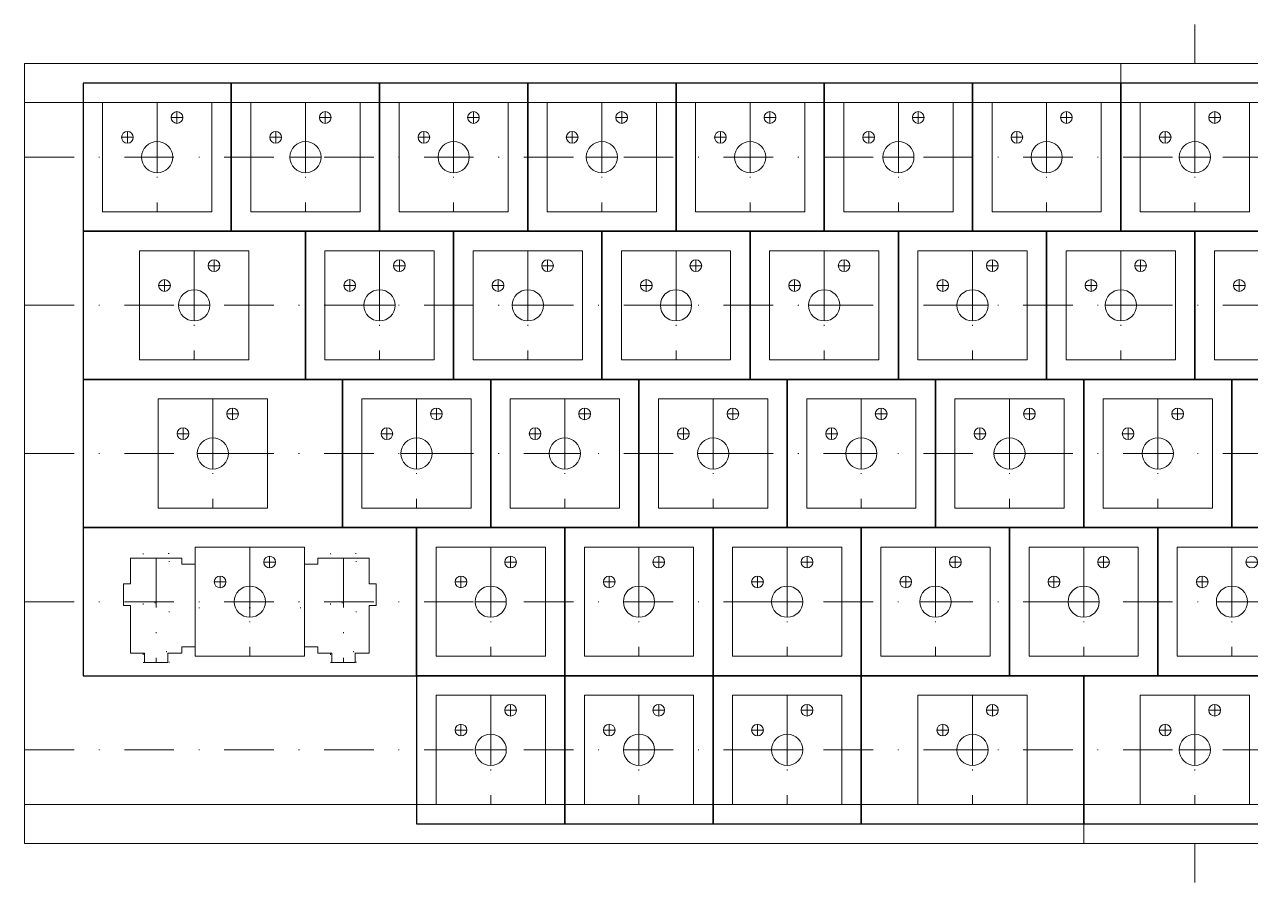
# Model space of a CAD drawing. Header units: millimetres. Extents: x 0 to 300, y -105 to 5.
# Drawn here: x 0 to 157.1, y -105 to 5 of the extents above; entities that cross this region are included whole.
import ezdxf

# ---------------------------------------------------------------- set-up
doc = ezdxf.new("R2010")
doc.units = ezdxf.units.MM
doc.linetypes.add('DASHDOT2', pattern=[12.7, 6.35, -3.175, 0, -3.175])
doc.linetypes.add('DOT', pattern=[6.35, 0, -6.35])
doc.layers.get('0').update_dxf_attribs({"linetype": 'CONTINUOUS', "lineweight": 25, "true_color": 0xffffff})
for name, color, linetype, lineweight, true_color in [('board_left', 7, 'CONTINUOUS', 13, 0xffffff), ('board_right', 7, 'CONTINUOUS', 13, 0x000000), ('keycap', 2, 'CONTINUOUS', 25, 0xffff00), ('stabilizer_cherry', 7, 'CONTINUOUS', 13, 0x000000), ('stabilizer_costar', 7, 'DOT', 5, 0x000000), ('work', 7, 'CONTINUOUS', 13, 0x000000)]:
    doc.layers.add(name, color=color, linetype=linetype, lineweight=lineweight, true_color=true_color)

msp = doc.modelspace()

# ---------------------------------------------------------------- linework, layer by layer
at = {"lineweight": 13}
for p, q in [((300, 0), (0, 0)), ((0, 0), (0, -100)), ((140.5, -12), (140.5, 0)), ((10, -5), (10, -19)), ((24, -5), (10, -5)), ((24, -19), (24, -5)), ((43, -5), (29, -5)), ((29, -5), (29, -19)), ((43, -19), (43, -5)), ((62, -5), (48, -5)), ((48, -5), (48, -19)), ((62, -19), (62, -5)), ((81, -5), (67, -5)), ((67, -5), (67, -19)), ((81, -19), (81, -5)), ((100, -5), (86, -5)), ((86, -5), (86, -19)), ((100, -19), (100, -5)), ((119, -5), (105, -5)), ((105, -5), (105, -19)), ((119, -19), (119, -5)), ((138, -5), (124, -5)), ((124, -5), (124, -19)), ((138, -19), (138, -5)), ((157, -5), (143, -5)), ((143, -5), (143, -19)), ((157, -19), (157, -5)), ((0, -31), (0, -12)), ((140.5, -12), (140.5, -21.5)), ((10, -19), (24, -19)), ((29, -19), (43, -19)), ((48, -19), (62, -19)), ((67, -19), (81, -19)), ((86, -19), (100, -19)), ((105, -19), (119, -19)), ((124, -19), (138, -19)), ((143, -19), (157, -19)), ((131, -21.5), (140.5, -21.5)), ((131, -21.5), (131, -31)), ((28.75, -24), (14.75, -24)), ((14.75, -24), (14.75, -38)), ((28.75, -38), (28.75, -24)), ((38.5, -24), (38.5, -38)), ((52.5, -24), (38.5, -24)), ((52.5, -38), (52.5, -24)), ((71.5, -24), (57.5, -24)), ((57.5, -24), (57.5, -38)), ((71.5, -38), (71.5, -24)), ((90.5, -24), (76.5, -24)), ((76.5, -24), (76.5, -38)), ((90.5, -38), (90.5, -24)), ((109.5, -24), (95.5, -24)), ((95.5, -24), (95.5, -38)), ((109.5, -38), (109.5, -24)), ((128.5, -24), (114.5, -24)), ((114.5, -24), (114.5, -38)), ((128.5, -38), (128.5, -24)), ((147.5, -24), (133.5, -24)), ((133.5, -24), (133.5, -38)), ((147.5, -38), (147.5, -24)), ((166.5, -24), (152.5, -24)), ((152.5, -24), (152.5, -38)), ((0, -50), (0, -31)), ((131, -31), (131, -40.5)), ((14.75, -38), (28.75, -38)), ((38.5, -38), (52.5, -38)), ((57.5, -38), (71.5, -38)), ((76.5, -38), (90.5, -38)), ((95.5, -38), (109.5, -38)), ((114.5, -38), (128.5, -38)), ((133.5, -38), (147.5, -38)), ((152.5, -38), (166.5, -38)), ((131, -40.5), (135.75, -40.5)), ((135.75, -40.5), (135.75, -50)), ((17.125, -43), (17.125, -57)), ((31.125, -43), (17.125, -43)), ((31.125, -57), (31.125, -43)), ((57.25, -43), (43.25, -43)), ((43.25, -43), (43.25, -57)), ((57.25, -57), (57.25, -43)), ((76.25, -43), (62.25, -43)), ((62.25, -43), (62.25, -57)), ((76.25, -57), (76.25, -43)), ((95.25, -43), (81.25, -43)), ((81.25, -43), (81.25, -57)), ((95.25, -57), (95.25, -43)), ((114.25, -43), (100.25, -43)), ((100.25, -43), (100.25, -57)), ((114.25, -57), (114.25, -43)), ((133.25, -43), (119.25, -43)), ((119.25, -43), (119.25, -57)), ((133.25, -57), (133.25, -43)), ((152.25, -43), (138.25, -43)), ((138.25, -43), (138.25, -57)), ((152.25, -57), (152.25, -43)), ((0, -50), (0, -69)), ((135.75, -50), (135.75, -59.5)), ((17.125, -57), (31.125, -57)), ((43.25, -57), (57.25, -57)), ((62.25, -57), (76.25, -57)), ((81.25, -57), (95.25, -57)), ((100.25, -57), (114.25, -57)), ((119.25, -57), (133.25, -57)), ((138.25, -57), (152.25, -57)), ((135.75, -59.5), (145.25, -59.5)), ((145.25, -59.5), (145.25, -69)), ((21.875, -62), (21.875, -76)), ((35.875, -62), (21.875, -62)), ((35.875, -76), (35.875, -62)), ((66.75, -62), (52.75, -62)), ((52.75, -62), (52.75, -76)), ((66.75, -76), (66.75, -62)), ((85.75, -62), (71.75, -62)), ((71.75, -62), (71.75, -76)), ((85.75, -76), (85.75, -62)), ((104.75, -62), (90.75, -62)), ((90.75, -62), (90.75, -76)), ((104.75, -76), (104.75, -62)), ((123.75, -62), (109.75, -62)), ((109.75, -62), (109.75, -76)), ((123.75, -76), (123.75, -62)), ((142.75, -62), (128.75, -62)), ((128.75, -62), (128.75, -76)), ((142.75, -76), (142.75, -62)), ((161.75, -62), (147.75, -62)), ((147.75, -62), (147.75, -76)), ((0, -69), (0, -88)), ((145.25, -69), (145.25, -78.5)), ((21.875, -76), (35.875, -76)), ((52.75, -76), (66.75, -76)), ((71.75, -76), (85.75, -76)), ((90.75, -76), (104.75, -76)), ((109.75, -76), (123.75, -76)), ((128.75, -76), (142.75, -76)), ((147.75, -76), (161.75, -76)), ((135.75, -78.5), (145.25, -78.5)), ((135.75, -88), (135.75, -78.5)), ((66.75, -81), (52.75, -81)), ((52.75, -81), (52.75, -95)), ((66.75, -95), (66.75, -81)), ((85.75, -81), (71.75, -81)), ((71.75, -81), (71.75, -95)), ((85.75, -95), (85.75, -81)), ((90.75, -81), (90.75, -95)), ((104.75, -81), (90.75, -81)), ((104.75, -95), (104.75, -81)), ((114.5, -81), (114.5, -95)), ((128.5, -81), (114.5, -81)), ((128.5, -95), (128.5, -81)), ((157, -81), (143, -81)), ((143, -81), (143, -95)), ((157, -95), (157, -81)), ((135.75, -88), (135.75, -100)), ((52.75, -95), (66.75, -95)), ((71.75, -95), (85.75, -95)), ((90.75, -95), (104.75, -95)), ((114.5, -95), (128.5, -95)), ((143, -95), (157, -95)), ((0, -100), (300, -100))]:
    msp.add_line(p, q, dxfattribs=at)
at = {"linetype": 'DASHDOT2', "lineweight": 13}
for p, q in [((17, -5), (17, -19)), ((36, -5), (36, -19)), ((55, -5), (55, -19)), ((74, -5), (74, -19)), ((93, -5), (93, -19)), ((112, -5), (112, -19)), ((131, -5), (131, -19)), ((150, -5), (150, -19)), ((0, -12), (300, -12)), ((21.75, -24), (21.75, -38)), ((45.5, -24), (45.5, -38)), ((64.5, -24), (64.5, -38)), ((83.5, -24), (83.5, -38)), ((102.5, -24), (102.5, -38)), ((121.5, -24), (121.5, -38)), ((140.5, -24), (140.5, -38)), ((0, -31), (300, -31)), ((24.125, -43), (24.125, -57)), ((50.25, -43), (50.25, -57)), ((69.25, -43), (69.25, -57)), ((88.25, -43), (88.25, -57)), ((107.25, -43), (107.25, -57)), ((126.25, -43), (126.25, -57)), ((145.25, -43), (145.25, -57)), ((0, -50), (300, -50)), ((28.875, -62), (28.875, -76)), ((59.75, -62), (59.75, -76)), ((78.75, -62), (78.75, -76)), ((97.75, -62), (97.75, -76)), ((116.75, -62), (116.75, -76)), ((135.75, -62), (135.75, -76)), ((154.75, -62), (154.75, -76)), ((0, -69), (300, -69)), ((59.75, -81), (59.75, -95)), ((78.75, -81), (78.75, -95)), ((97.75, -81), (97.75, -95)), ((121.5, -81), (121.5, -95)), ((150, -81), (150, -95)), ((0, -88), (300, -88))]:
    msp.add_line(p, q, dxfattribs=at)
at = {"layer": 'board_left'}
for p, q in [((0, 0), (140.5, 0)), ((0, -5), (0, 0)), ((140.5, 0), (140.5, -5)), ((140.5, -5), (0, -5)), ((0, -5), (0, -95)), ((24, -5), (10, -5)), ((10, -5), (10, -19)), ((19.54, -6.17), (19.54, -7.67)), ((24, -19), (24, -5)), ((43, -5), (29, -5)), ((29, -5), (29, -19)), ((38.54, -6.17), (38.54, -7.67)), ((43, -19), (43, -5)), ((62, -5), (48, -5)), ((48, -5), (48, -19)), ((57.54, -6.17), (57.54, -7.67)), ((62, -19), (62, -5)), ((81, -5), (67, -5)), ((67, -5), (67, -19)), ((76.54, -6.17), (76.54, -7.67)), ((81, -19), (81, -5)), ((100, -5), (86, -5)), ((86, -5), (86, -19)), ((95.54, -6.17), (95.54, -7.67)), ((100, -19), (100, -5)), ((119, -5), (105, -5)), ((105, -5), (105, -19)), ((114.54, -6.17), (114.54, -7.67)), ((119, -19), (119, -5)), ((138, -5), (124, -5)), ((124, -5), (124, -19)), ((133.54, -6.17), (133.54, -7.67)), ((138, -19), (138, -5)), ((140.5, -5), (140.5, -21.5)), ((18.79, -6.92), (20.29, -6.92)), ((37.79, -6.92), (39.29, -6.92)), ((56.79, -6.92), (58.29, -6.92)), ((75.79, -6.92), (77.29, -6.92)), ((94.79, -6.92), (96.29, -6.92)), ((113.79, -6.92), (115.29, -6.92)), ((132.79, -6.92), (134.29, -6.92)), ((13.19, -8.71), (13.19, -10.21)), ((32.19, -8.71), (32.19, -10.21)), ((51.19, -8.71), (51.19, -10.21)), ((70.19, -8.71), (70.19, -10.21)), ((89.19, -8.71), (89.19, -10.21)), ((108.19, -8.71), (108.19, -10.21)), ((127.19, -8.71), (127.19, -10.21)), ((12.44, -9.46), (13.94, -9.46)), ((17, -10), (17, -14)), ((31.44, -9.46), (32.94, -9.46)), ((36, -10), (36, -14)), ((50.44, -9.46), (51.94, -9.46)), ((55, -10), (55, -14)), ((69.44, -9.46), (70.94, -9.46)), ((74, -10), (74, -14)), ((88.44, -9.46), (89.94, -9.46)), ((93, -10), (93, -14)), ((107.44, -9.46), (108.94, -9.46)), ((112, -10), (112, -14)), ((126.44, -9.46), (127.94, -9.46)), ((131, -10), (131, -14)), ((15, -12), (19, -12)), ((34, -12), (38, -12)), ((53, -12), (57, -12)), ((72, -12), (76, -12)), ((91, -12), (95, -12)), ((110, -12), (114, -12)), ((129, -12), (133, -12)), ((10, -19), (24, -19)), ((29, -19), (43, -19)), ((48, -19), (62, -19)), ((67, -19), (81, -19)), ((86, -19), (100, -19)), ((105, -19), (119, -19)), ((124, -19), (138, -19)), ((140.5, -21.5), (131, -21.5)), ((131, -21.5), (131, -40.5)), ((28.75, -24), (14.75, -24)), ((14.75, -24), (14.75, -38)), ((28.75, -38), (28.75, -24)), ((52.5, -24), (38.5, -24)), ((38.5, -24), (38.5, -38)), ((52.5, -38), (52.5, -24)), ((71.5, -24), (57.5, -24)), ((57.5, -24), (57.5, -38)), ((71.5, -38), (71.5, -24)), ((90.5, -24), (76.5, -24)), ((76.5, -24), (76.5, -38)), ((90.5, -38), (90.5, -24)), ((109.5, -24), (95.5, -24)), ((95.5, -24), (95.5, -38)), ((109.5, -38), (109.5, -24)), ((128.5, -24), (114.5, -24)), ((114.5, -24), (114.5, -38)), ((128.5, -38), (128.5, -24)), ((23.54, -25.92), (25.04, -25.92)), ((24.29, -25.17), (24.29, -26.67)), ((47.29, -25.92), (48.79, -25.92)), ((48.04, -25.17), (48.04, -26.67)), ((66.29, -25.92), (67.79, -25.92)), ((67.04, -25.17), (67.04, -26.67)), ((85.29, -25.92), (86.79, -25.92)), ((86.04, -25.17), (86.04, -26.67)), ((104.29, -25.92), (105.79, -25.92)), ((105.04, -25.17), (105.04, -26.67)), ((123.29, -25.92), (124.79, -25.92)), ((124.04, -25.17), (124.04, -26.67)), ((17.94, -27.71), (17.94, -29.21)), ((41.69, -27.71), (41.69, -29.21)), ((60.69, -27.71), (60.69, -29.21)), ((79.69, -27.71), (79.69, -29.21)), ((98.69, -27.71), (98.69, -29.21)), ((117.69, -27.71), (117.69, -29.21)), ((17.19, -28.46), (18.69, -28.46)), ((21.75, -29), (21.75, -33)), ((40.94, -28.46), (42.44, -28.46)), ((45.5, -29), (45.5, -33)), ((59.94, -28.46), (61.44, -28.46)), ((64.5, -29), (64.5, -33)), ((78.94, -28.46), (80.44, -28.46)), ((83.5, -29), (83.5, -33)), ((97.94, -28.46), (99.44, -28.46)), ((102.5, -29), (102.5, -33)), ((116.94, -28.46), (118.44, -28.46)), ((121.5, -29), (121.5, -33)), ((19.75, -31), (23.75, -31)), ((43.5, -31), (47.5, -31)), ((62.5, -31), (66.5, -31)), ((81.5, -31), (85.5, -31)), ((100.5, -31), (104.5, -31)), ((119.5, -31), (123.5, -31)), ((14.75, -38), (28.75, -38)), ((38.5, -38), (52.5, -38)), ((57.5, -38), (71.5, -38)), ((76.5, -38), (90.5, -38)), ((95.5, -38), (109.5, -38)), ((114.5, -38), (128.5, -38)), ((131, -40.5), (135.75, -40.5)), ((135.75, -40.5), (135.75, -59.5)), ((31.125, -43), (17.125, -43)), ((17.125, -43), (17.125, -57)), ((31.125, -57), (31.125, -43)), ((57.25, -43), (43.25, -43)), ((43.25, -43), (43.25, -57)), ((57.25, -57), (57.25, -43)), ((76.25, -43), (62.25, -43)), ((62.25, -43), (62.25, -57)), ((76.25, -57), (76.25, -43)), ((95.25, -43), (81.25, -43)), ((81.25, -43), (81.25, -57)), ((95.25, -57), (95.25, -43)), ((114.25, -43), (100.25, -43)), ((100.25, -43), (100.25, -57)), ((114.25, -57), (114.25, -43)), ((133.25, -43), (119.25, -43)), ((119.25, -43), (119.25, -57)), ((133.25, -57), (133.25, -43)), ((17.125, -45.2), (17.125, -55.8)), ((25.915, -44.92), (27.415, -44.92)), ((26.665, -44.17), (26.665, -45.67)), ((31.125, -55.8), (31.125, -45.2)), ((52.04, -44.92), (53.54, -44.92)), ((52.79, -44.17), (52.79, -45.67)), ((71.04, -44.92), (72.54, -44.92)), ((71.79, -44.17), (71.79, -45.67)), ((90.04, -44.92), (91.54, -44.92)), ((90.79, -44.17), (90.79, -45.67)), ((109.04, -44.92), (110.54, -44.92)), ((109.79, -44.17), (109.79, -45.67)), ((128.04, -44.92), (129.54, -44.92)), ((128.79, -44.17), (128.79, -45.67)), ((20.315, -46.71), (20.315, -48.21)), ((46.44, -46.71), (46.44, -48.21)), ((65.44, -46.71), (65.44, -48.21)), ((84.44, -46.71), (84.44, -48.21)), ((103.44, -46.71), (103.44, -48.21)), ((122.44, -46.71), (122.44, -48.21)), ((19.565, -47.46), (21.065, -47.46)), ((24.125, -48), (24.125, -52)), ((45.69, -47.46), (47.19, -47.46)), ((50.25, -48), (50.25, -52)), ((64.69, -47.46), (66.19, -47.46)), ((69.25, -48), (69.25, -52)), ((83.69, -47.46), (85.19, -47.46)), ((88.25, -48), (88.25, -52)), ((102.69, -47.46), (104.19, -47.46)), ((107.25, -48), (107.25, -52)), ((121.69, -47.46), (123.19, -47.46)), ((126.25, -48), (126.25, -52)), ((22.125, -50), (26.125, -50)), ((48.25, -50), (52.25, -50)), ((67.25, -50), (71.25, -50)), ((86.25, -50), (90.25, -50)), ((105.25, -50), (109.25, -50)), ((124.25, -50), (128.25, -50)), ((17.125, -57), (31.125, -57)), ((43.25, -57), (57.25, -57)), ((62.25, -57), (76.25, -57)), ((81.25, -57), (95.25, -57)), ((100.25, -57), (114.25, -57)), ((119.25, -57), (133.25, -57)), ((135.75, -59.5), (145.25, -59.5)), ((145.25, -59.5), (145.25, -78.5)), ((35.875, -62), (21.875, -62)), ((21.875, -62), (21.875, -76)), ((35.875, -62), (35.875, -76)), ((66.75, -62), (52.75, -62)), ((52.75, -62), (52.75, -76)), ((66.75, -76), (66.75, -62)), ((85.75, -62), (71.75, -62)), ((71.75, -62), (71.75, -76)), ((85.75, -76), (85.75, -62)), ((104.75, -62), (90.75, -62)), ((90.75, -62), (90.75, -76)), ((104.75, -76), (104.75, -62)), ((123.75, -62), (109.75, -62)), ((109.75, -62), (109.75, -76)), ((123.75, -76), (123.75, -62)), ((142.75, -62), (128.75, -62)), ((128.75, -62), (128.75, -76)), ((142.75, -76), (142.75, -62)), ((13.575, -66.7), (13.575, -63.4)), ((13.575, -63.4), (20.175, -63.4)), ((20.175, -63.4), (20.175, -64.2)), ((20.175, -64.2), (21.875, -64.2)), ((21.875, -64.2), (21.875, -74.8)), ((30.665, -63.92), (32.165, -63.92)), ((31.415, -63.17), (31.415, -64.67)), ((35.875, -64.2), (35.875, -74.8)), ((37.575, -64.2), (35.875, -64.2)), ((44.175, -63.4), (37.575, -63.4)), ((37.575, -63.4), (37.575, -64.2)), ((44.175, -66.7), (44.175, -63.4)), ((61.54, -63.92), (63.04, -63.92)), ((62.29, -63.17), (62.29, -64.67)), ((80.54, -63.92), (82.04, -63.92)), ((81.29, -63.17), (81.29, -64.67)), ((99.54, -63.92), (101.04, -63.92)), ((100.29, -63.17), (100.29, -64.67)), ((118.54, -63.92), (120.04, -63.92)), ((119.29, -63.17), (119.29, -64.67)), ((137.54, -63.92), (139.04, -63.92)), ((138.29, -63.17), (138.29, -64.67)), ((25.065, -65.71), (25.065, -67.21)), ((55.94, -65.71), (55.94, -67.21)), ((74.94, -65.71), (74.94, -67.21)), ((93.94, -65.71), (93.94, -67.21)), ((112.94, -65.71), (112.94, -67.21)), ((131.94, -65.71), (131.94, -67.21)), ((12.675, -69.5), (12.675, -66.7)), ((12.675, -66.7), (13.575, -66.7)), ((24.315, -66.46), (25.815, -66.46)), ((28.875, -67), (28.875, -71)), ((45.075, -66.7), (44.175, -66.7)), ((45.075, -69.5), (45.075, -66.7)), ((55.19, -66.46), (56.69, -66.46)), ((59.75, -67), (59.75, -71)), ((74.19, -66.46), (75.69, -66.46)), ((78.75, -67), (78.75, -71)), ((93.19, -66.46), (94.69, -66.46)), ((97.75, -67), (97.75, -71)), ((112.19, -66.46), (113.69, -66.46)), ((116.75, -67), (116.75, -71)), ((131.19, -66.46), (132.69, -66.46)), ((135.75, -67), (135.75, -71)), ((26.875, -69), (30.875, -69)), ((57.75, -69), (61.75, -69)), ((76.75, -69), (80.75, -69)), ((95.75, -69), (99.75, -69)), ((114.75, -69), (118.75, -69)), ((133.75, -69), (137.75, -69)), ((13.575, -69.5), (12.675, -69.5)), ((13.575, -75.6), (13.575, -69.5)), ((44.175, -75.6), (44.175, -69.5)), ((44.175, -69.5), (45.075, -69.5)), ((21.875, -74.8), (20.175, -74.8)), ((20.175, -74.8), (20.175, -75.6)), ((35.875, -74.8), (37.575, -74.8)), ((37.575, -74.8), (37.575, -75.6)), ((15.375, -75.6), (13.575, -75.6)), ((15.375, -76.8), (15.375, -75.6)), ((18.375, -76.8), (15.375, -76.8)), ((20.175, -75.6), (18.375, -75.6)), ((18.375, -75.6), (18.375, -76.8)), ((21.875, -76), (35.875, -76)), ((37.575, -75.6), (39.375, -75.6)), ((39.375, -75.6), (39.375, -76.8)), ((39.375, -76.8), (42.375, -76.8)), ((42.375, -76.8), (42.375, -75.6)), ((42.375, -75.6), (44.175, -75.6)), ((52.75, -76), (66.75, -76)), ((71.75, -76), (85.75, -76)), ((90.75, -76), (104.75, -76)), ((109.75, -76), (123.75, -76)), ((128.75, -76), (142.75, -76)), ((145.25, -78.5), (135.75, -78.5)), ((135.75, -78.5), (135.75, -95)), ((66.75, -81), (52.75, -81)), ((52.75, -81), (52.75, -95)), ((66.75, -95), (66.75, -81)), ((85.75, -81), (71.75, -81)), ((71.75, -81), (71.75, -95)), ((85.75, -95), (85.75, -81)), ((104.75, -81), (90.75, -81)), ((90.75, -81), (90.75, -95)), ((104.75, -95), (104.75, -81)), ((128.5, -81), (114.5, -81)), ((114.5, -81), (114.5, -95)), ((128.5, -95), (128.5, -81)), ((61.54, -82.92), (63.04, -82.92)), ((62.29, -82.17), (62.29, -83.67)), ((80.54, -82.92), (82.04, -82.92)), ((81.29, -82.17), (81.29, -83.67)), ((99.54, -82.92), (101.04, -82.92)), ((100.29, -82.17), (100.29, -83.67)), ((123.29, -82.92), (124.79, -82.92)), ((124.04, -82.17), (124.04, -83.67)), ((55.94, -84.71), (55.94, -86.21)), ((74.94, -84.71), (74.94, -86.21)), ((93.94, -84.71), (93.94, -86.21)), ((117.69, -84.71), (117.69, -86.21)), ((55.19, -85.46), (56.69, -85.46)), ((59.75, -86), (59.75, -90)), ((74.19, -85.46), (75.69, -85.46)), ((78.75, -86), (78.75, -90)), ((93.19, -85.46), (94.69, -85.46)), ((97.75, -86), (97.75, -90)), ((116.94, -85.46), (118.44, -85.46)), ((121.5, -86), (121.5, -90)), ((57.75, -88), (61.75, -88)), ((76.75, -88), (80.75, -88)), ((95.75, -88), (99.75, -88)), ((119.5, -88), (123.5, -88)), ((0, -95), (0, -100)), ((135.75, -95), (0, -95)), ((52.75, -95), (66.75, -95)), ((71.75, -95), (85.75, -95)), ((90.75, -95), (104.75, -95)), ((114.5, -95), (128.5, -95)), ((135.75, -100), (135.75, -95)), ((0, -100), (135.75, -100))]:
    msp.add_line(p, q, dxfattribs=at)
for centre, radius in [((19.54, -6.92), 0.75), ((38.54, -6.92), 0.75), ((57.54, -6.92), 0.75), ((76.54, -6.92), 0.75), ((95.54, -6.92), 0.75), ((114.54, -6.92), 0.75), ((133.54, -6.92), 0.75), ((13.19, -9.46), 0.75), ((32.19, -9.46), 0.75), ((51.19, -9.46), 0.75), ((70.19, -9.46), 0.75), ((89.19, -9.46), 0.75), ((108.19, -9.46), 0.75), ((127.19, -9.46), 0.75), ((17, -12), 2), ((36, -12), 2), ((55, -12), 2), ((74, -12), 2), ((93, -12), 2), ((112, -12), 2), ((131, -12), 2), ((24.29, -25.92), 0.75), ((48.04, -25.92), 0.75), ((67.04, -25.92), 0.75), ((86.04, -25.92), 0.75), ((105.04, -25.92), 0.75), ((124.04, -25.92), 0.75), ((17.94, -28.46), 0.75), ((41.69, -28.46), 0.75), ((60.69, -28.46), 0.75), ((79.69, -28.46), 0.75), ((98.69, -28.46), 0.75), ((117.69, -28.46), 0.75), ((21.75, -31), 2), ((45.5, -31), 2), ((64.5, -31), 2), ((83.5, -31), 2), ((102.5, -31), 2), ((121.5, -31), 2), ((26.665, -44.92), 0.75), ((52.79, -44.92), 0.75), ((71.79, -44.92), 0.75), ((90.79, -44.92), 0.75), ((109.79, -44.92), 0.75), ((128.79, -44.92), 0.75), ((20.315, -47.46), 0.75), ((46.44, -47.46), 0.75), ((65.44, -47.46), 0.75), ((84.44, -47.46), 0.75), ((103.44, -47.46), 0.75), ((122.44, -47.46), 0.75), ((24.125, -50), 2), ((50.25, -50), 2), ((69.25, -50), 2), ((88.25, -50), 2), ((107.25, -50), 2), ((126.25, -50), 2), ((31.415, -63.92), 0.75), ((62.29, -63.92), 0.75), ((81.29, -63.92), 0.75), ((100.29, -63.92), 0.75), ((119.29, -63.92), 0.75), ((138.29, -63.92), 0.75), ((25.065, -66.46), 0.75), ((55.94, -66.46), 0.75), ((74.94, -66.46), 0.75), ((93.94, -66.46), 0.75), ((112.94, -66.46), 0.75), ((131.94, -66.46), 0.75), ((28.875, -69), 2), ((59.75, -69), 2), ((78.75, -69), 2), ((97.75, -69), 2), ((116.75, -69), 2), ((135.75, -69), 2), ((62.29, -82.92), 0.75), ((81.29, -82.92), 0.75), ((100.29, -82.92), 0.75), ((124.04, -82.92), 0.75), ((55.94, -85.46), 0.75), ((74.94, -85.46), 0.75), ((93.94, -85.46), 0.75), ((117.69, -85.46), 0.75), ((59.75, -88), 2), ((78.75, -88), 2), ((97.75, -88), 2), ((121.5, -88), 2)]:
    msp.add_circle(centre, radius, dxfattribs=at)
at = {"layer": 'board_right'}
for p, q in [((140.5, 0), (140.5, -5)), ((300, 0), (140.5, 0)), ((140.5, -5), (140.5, -21.5)), ((140.5, -5), (300, -5)), ((157, -5), (143, -5)), ((143, -5), (143, -19)), ((152.54, -6.17), (152.54, -7.67)), ((157, -19), (157, -5)), ((151.79, -6.92), (153.29, -6.92)), ((146.19, -8.71), (146.19, -10.21)), ((145.44, -9.46), (146.94, -9.46)), ((150, -10), (150, -14)), ((148, -12), (152, -12)), ((143, -19), (157, -19)), ((140.5, -21.5), (131, -21.5)), ((131, -21.5), (131, -40.5)), ((147.5, -24), (133.5, -24)), ((133.5, -24), (133.5, -38)), ((147.5, -38), (147.5, -24)), ((166.5, -24), (152.5, -24)), ((152.5, -24), (152.5, -38)), ((142.29, -25.92), (143.79, -25.92)), ((143.04, -25.17), (143.04, -26.67)), ((136.69, -27.71), (136.69, -29.21)), ((155.69, -27.71), (155.69, -29.21)), ((135.94, -28.46), (137.44, -28.46)), ((140.5, -29), (140.5, -33)), ((154.94, -28.46), (156.44, -28.46)), ((138.5, -31), (142.5, -31)), ((133.5, -38), (147.5, -38)), ((152.5, -38), (166.5, -38)), ((131, -40.5), (135.75, -40.5)), ((135.75, -40.5), (135.75, -59.5)), ((152.25, -43), (138.25, -43)), ((138.25, -43), (138.25, -57)), ((152.25, -57), (152.25, -43)), ((147.04, -44.92), (148.54, -44.92)), ((147.79, -44.17), (147.79, -45.67)), ((141.44, -46.71), (141.44, -48.21)), ((140.69, -47.46), (142.19, -47.46)), ((145.25, -48), (145.25, -52)), ((143.25, -50), (147.25, -50)), ((138.25, -57), (152.25, -57)), ((135.75, -59.5), (145.25, -59.5)), ((145.25, -59.5), (145.25, -78.5)), ((161.75, -62), (147.75, -62)), ((147.75, -62), (147.75, -76)), ((156.54, -63.92), (158.04, -63.92)), ((150.94, -65.71), (150.94, -67.21)), ((150.19, -66.46), (151.69, -66.46)), ((154.75, -67), (154.75, -71)), ((152.75, -69), (156.75, -69)), ((147.75, -76), (161.75, -76)), ((145.25, -78.5), (135.75, -78.5)), ((135.75, -78.5), (135.75, -95)), ((157, -81), (143, -81)), ((143, -81), (143, -95)), ((157, -95), (157, -81)), ((151.79, -82.92), (153.29, -82.92)), ((152.54, -82.17), (152.54, -83.67)), ((146.19, -84.71), (146.19, -86.21)), ((145.44, -85.46), (146.94, -85.46)), ((150, -86), (150, -90)), ((148, -88), (152, -88)), ((135.75, -95), (135.75, -100)), ((300, -95), (135.75, -95)), ((143, -95), (157, -95)), ((135.75, -100), (300, -100))]:
    msp.add_line(p, q, dxfattribs=at)
for centre, radius in [((152.54, -6.92), 0.75), ((146.19, -9.46), 0.75), ((150, -12), 2), ((143.04, -25.92), 0.75), ((136.69, -28.46), 0.75), ((155.69, -28.46), 0.75), ((140.5, -31), 2), ((147.79, -44.92), 0.75), ((141.44, -47.46), 0.75), ((145.25, -50), 2), ((157.29, -63.92), 0.75), ((150.94, -66.46), 0.75), ((154.75, -69), 2), ((152.54, -82.92), 0.75), ((146.19, -85.46), 0.75), ((150, -88), 2)]:
    msp.add_circle(centre, radius, dxfattribs=at)
at = {"layer": 'keycap'}
for p, q in [((26.5, -2.5), (7.5, -2.5)), ((7.5, -2.5), (7.5, -21.5)), ((26.5, -21.5), (26.5, -2.5)), ((45.5, -2.5), (26.5, -2.5)), ((26.5, -2.5), (26.5, -21.5)), ((45.5, -21.5), (45.5, -2.5)), ((64.5, -2.5), (45.5, -2.5)), ((45.5, -2.5), (45.5, -21.5)), ((64.5, -21.5), (64.5, -2.5)), ((83.5, -2.5), (64.5, -2.5)), ((64.5, -2.5), (64.5, -21.5)), ((83.5, -21.5), (83.5, -2.5)), ((102.5, -2.5), (83.5, -2.5)), ((83.5, -2.5), (83.5, -21.5)), ((102.5, -21.5), (102.5, -2.5)), ((121.5, -2.5), (102.5, -2.5)), ((102.5, -2.5), (102.5, -21.5)), ((121.5, -21.5), (121.5, -2.5)), ((140.5, -2.5), (121.5, -2.5)), ((121.5, -2.5), (121.5, -21.5)), ((140.5, -21.5), (140.5, -2.5)), ((159.5, -2.5), (140.5, -2.5)), ((140.5, -2.5), (140.5, -21.5)), ((7.5, -21.5), (26.5, -21.5)), ((36, -21.5), (7.5, -21.5)), ((7.5, -21.5), (7.5, -40.5)), ((26.5, -21.5), (45.5, -21.5)), ((55, -21.5), (36, -21.5)), ((36, -21.5), (36, -40.5)), ((36, -40.5), (36, -21.5)), ((45.5, -21.5), (64.5, -21.5)), ((55, -21.5), (55, -40.5)), ((55, -40.5), (55, -21.5)), ((74, -21.5), (55, -21.5)), ((55, -21.5), (55, -40.5)), ((64.5, -21.5), (83.5, -21.5)), ((74, -21.5), (74, -40.5)), ((74, -40.5), (74, -21.5)), ((93, -21.5), (74, -21.5)), ((74, -21.5), (74, -40.5)), ((83.5, -21.5), (102.5, -21.5)), ((93, -21.5), (93, -40.5)), ((93, -40.5), (93, -21.5)), ((112, -21.5), (93, -21.5)), ((93, -21.5), (93, -40.5)), ((102.5, -21.5), (121.5, -21.5)), ((112, -21.5), (112, -40.5)), ((112, -40.5), (112, -21.5)), ((131, -21.5), (112, -21.5)), ((112, -21.5), (112, -40.5)), ((121.5, -21.5), (140.5, -21.5)), ((131, -21.5), (131, -40.5)), ((131, -40.5), (131, -21.5)), ((150, -21.5), (131, -21.5)), ((131, -21.5), (131, -40.5)), ((140.5, -21.5), (159.5, -21.5)), ((150, -21.5), (150, -40.5)), ((150, -40.5), (150, -21.5)), ((169, -21.5), (150, -21.5)), ((150, -21.5), (150, -40.5)), ((7.5, -40.5), (36, -40.5)), ((40.75, -40.5), (7.5, -40.5)), ((7.5, -40.5), (7.5, -59.5)), ((36, -40.5), (55, -40.5)), ((59.75, -40.5), (40.75, -40.5)), ((40.75, -40.5), (40.75, -59.5)), ((40.75, -59.5), (40.75, -40.5)), ((55, -40.5), (74, -40.5)), ((59.75, -40.5), (59.75, -59.5)), ((59.75, -59.5), (59.75, -40.5)), ((78.75, -40.5), (59.75, -40.5)), ((59.75, -40.5), (59.75, -59.5)), ((74, -40.5), (93, -40.5)), ((78.75, -40.5), (78.75, -59.5)), ((78.75, -59.5), (78.75, -40.5)), ((97.75, -40.5), (78.75, -40.5)), ((78.75, -40.5), (78.75, -59.5)), ((93, -40.5), (112, -40.5)), ((97.75, -40.5), (97.75, -59.5)), ((97.75, -59.5), (97.75, -40.5)), ((116.75, -40.5), (97.75, -40.5)), ((97.75, -40.5), (97.75, -59.5)), ((112, -40.5), (131, -40.5)), ((116.75, -40.5), (116.75, -59.5)), ((116.75, -59.5), (116.75, -40.5)), ((135.75, -40.5), (116.75, -40.5)), ((116.75, -40.5), (116.75, -59.5)), ((131, -40.5), (150, -40.5)), ((135.75, -40.5), (135.75, -59.5)), ((135.75, -59.5), (135.75, -40.5)), ((154.75, -40.5), (135.75, -40.5)), ((135.75, -40.5), (135.75, -59.5)), ((150, -40.5), (169, -40.5)), ((154.75, -40.5), (154.75, -59.5)), ((154.75, -59.5), (154.75, -40.5)), ((173.75, -40.5), (154.75, -40.5)), ((154.75, -40.5), (154.75, -59.5)), ((7.5, -59.5), (40.75, -59.5)), ((50.25, -59.5), (7.5, -59.5)), ((7.5, -59.5), (7.5, -78.5)), ((40.75, -59.5), (59.75, -59.5)), ((69.25, -59.5), (50.25, -59.5)), ((50.25, -59.5), (50.25, -78.5)), ((50.25, -78.5), (50.25, -59.5)), ((59.75, -59.5), (78.75, -59.5)), ((69.25, -59.5), (69.25, -78.5)), ((69.25, -78.5), (69.25, -59.5)), ((88.25, -59.5), (69.25, -59.5)), ((69.25, -59.5), (69.25, -78.5)), ((78.75, -59.5), (97.75, -59.5)), ((88.25, -59.5), (88.25, -78.5)), ((88.25, -78.5), (88.25, -59.5)), ((107.25, -59.5), (88.25, -59.5)), ((88.25, -59.5), (88.25, -78.5)), ((97.75, -59.5), (116.75, -59.5)), ((107.25, -59.5), (107.25, -78.5)), ((107.25, -78.5), (107.25, -59.5)), ((126.25, -59.5), (107.25, -59.5)), ((107.25, -59.5), (107.25, -78.5)), ((116.75, -59.5), (135.75, -59.5)), ((126.25, -59.5), (126.25, -78.5)), ((126.25, -78.5), (126.25, -59.5)), ((145.25, -59.5), (126.25, -59.5)), ((126.25, -59.5), (126.25, -78.5)), ((135.75, -59.5), (154.75, -59.5)), ((145.25, -59.5), (145.25, -78.5)), ((145.25, -78.5), (145.25, -59.5)), ((164.25, -59.5), (145.25, -59.5)), ((145.25, -59.5), (145.25, -78.5)), ((154.75, -59.5), (173.75, -59.5)), ((7.5, -78.5), (50.25, -78.5)), ((50.25, -78.5), (69.25, -78.5)), ((69.25, -78.5), (50.25, -78.5)), ((50.25, -78.5), (50.25, -97.5)), ((69.25, -78.5), (88.25, -78.5)), ((69.25, -78.5), (69.25, -97.5)), ((69.25, -97.5), (69.25, -78.5)), ((88.25, -78.5), (69.25, -78.5)), ((69.25, -78.5), (69.25, -97.5)), ((88.25, -78.5), (107.25, -78.5)), ((88.25, -78.5), (88.25, -97.5)), ((88.25, -97.5), (88.25, -78.5)), ((107.25, -78.5), (88.25, -78.5)), ((88.25, -78.5), (88.25, -97.5)), ((107.25, -78.5), (126.25, -78.5)), ((107.25, -78.5), (107.25, -97.5)), ((107.25, -97.5), (107.25, -78.5)), ((135.75, -78.5), (107.25, -78.5)), ((107.25, -78.5), (107.25, -97.5)), ((126.25, -78.5), (145.25, -78.5)), ((135.75, -97.5), (135.75, -78.5)), ((164.25, -78.5), (135.75, -78.5)), ((135.75, -78.5), (135.75, -97.5)), ((145.25, -78.5), (164.25, -78.5)), ((50.25, -97.5), (69.25, -97.5)), ((69.25, -97.5), (88.25, -97.5)), ((88.25, -97.5), (107.25, -97.5)), ((107.25, -97.5), (135.75, -97.5)), ((135.75, -97.5), (164.25, -97.5))]:
    msp.add_line(p, q, dxfattribs=at)
at = {"layer": 'stabilizer_cherry'}
for p, q in [((13.575, -66.7), (13.575, -63.4)), ((13.575, -63.4), (20.175, -63.4)), ((20.175, -63.4), (20.175, -64.2)), ((20.175, -64.2), (21.875, -64.2)), ((21.875, -64.2), (21.875, -74.8)), ((37.575, -64.2), (35.875, -64.2)), ((35.875, -64.2), (35.875, -74.8)), ((44.175, -63.4), (37.575, -63.4)), ((37.575, -63.4), (37.575, -64.2)), ((44.175, -66.7), (44.175, -63.4)), ((12.675, -69.5), (12.675, -66.7)), ((12.675, -66.7), (13.575, -66.7)), ((45.075, -66.7), (44.175, -66.7)), ((45.075, -69.5), (45.075, -66.7)), ((13.575, -69.5), (12.675, -69.5)), ((13.575, -75.6), (13.575, -69.5)), ((44.175, -75.6), (44.175, -69.5)), ((44.175, -69.5), (45.075, -69.5)), ((20.175, -75.6), (20.175, -74.8)), ((20.175, -74.8), (21.875, -74.8)), ((37.575, -74.8), (35.875, -74.8)), ((37.575, -75.6), (37.575, -74.8)), ((15.375, -75.6), (13.575, -75.6)), ((15.375, -76.8), (15.375, -75.6)), ((16.875, -76.8), (15.375, -76.8)), ((16.875, -76.8), (18.375, -76.8)), ((18.375, -75.6), (20.175, -75.6)), ((18.375, -76.8), (18.375, -75.6)), ((39.375, -75.6), (37.575, -75.6)), ((39.375, -76.8), (39.375, -75.6)), ((40.875, -76.8), (39.375, -76.8)), ((40.875, -76.8), (42.375, -76.8)), ((42.375, -76.8), (42.375, -75.6)), ((42.375, -75.6), (44.175, -75.6))]:
    msp.add_line(p, q, dxfattribs=at)
at = {"layer": 'stabilizer_cherry', "linetype": 'DASHDOT2'}
for p, q in [((16.875, -63.4), (16.875, -76.8)), ((40.875, -63.4), (40.875, -76.8))]:
    msp.add_line(p, q, dxfattribs=at)
at = {"layer": 'stabilizer_costar'}
for p, q in [((18.525, -62.8), (15.225, -62.8)), ((15.225, -62.8), (15.225, -76.8)), ((15.225, -62.8), (18.525, -76.8)), ((18.525, -76.8), (18.525, -62.8)), ((42.525, -62.8), (39.225, -62.8)), ((39.225, -62.8), (39.225, -76.8)), ((39.225, -62.8), (42.525, -76.8)), ((42.525, -76.8), (42.525, -62.8)), ((28.875, -69), (28.875, -69.8)), ((28.875, -69.8), (16.875, -69.8)), ((28.875, -69.8), (40.875, -69.8)), ((15.225, -76.8), (18.525, -76.8)), ((39.225, -76.8), (42.525, -76.8))]:
    msp.add_line(p, q, dxfattribs=at)
at = {"layer": 'work'}
for p, q in [((150, 0), (150, 5)), ((150, -100), (150, -105))]:
    msp.add_line(p, q, dxfattribs=at)

doc.saveas('drawing.dxf')
